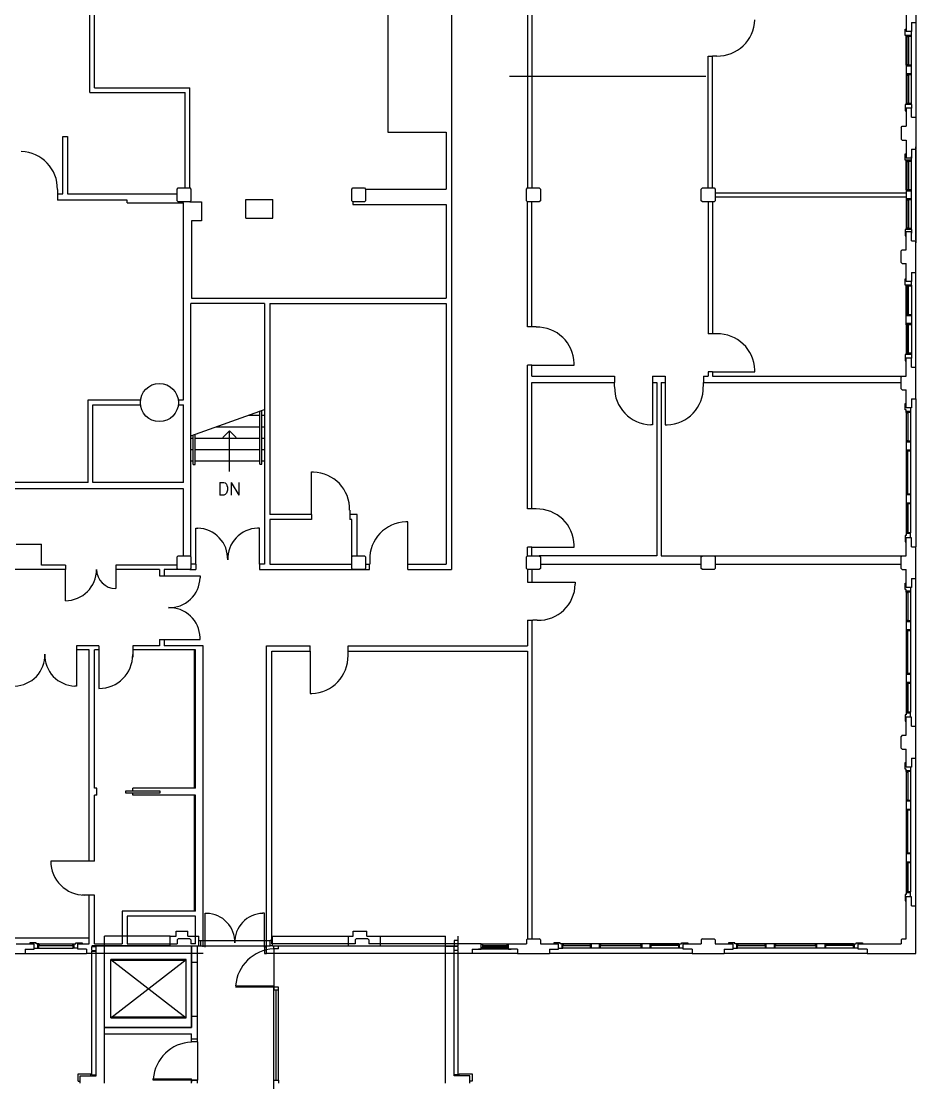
# Model space of a CAD drawing. Header units: inches. Extents: x 370 to 6209, y 2527 to 6927.
# Drawn here: x 5325 to 6169, y 5291 to 6292 of the extents above; entities that cross this region are included whole.
import ezdxf
from ezdxf.enums import TextEntityAlignment as Align

# ---------------------------------------------------------------- set-up
doc = ezdxf.new("R2010")
doc.units = ezdxf.units.IN
doc.header["$LTSCALE"] = 0.75
doc.header["$MEASUREMENT"] = 0
doc.layers.add('626_FL3$0$A-BLDG-MOOR', color=9, linetype='CONTINUOUS')
doc.layers.add('626_FL3$0$A-BLDG-PEND', color=9, linetype='CONTINUOUS')
doc.styles.add('626_FL3$0$SIMPLEX', font='SIMPLEX')

msp = doc.modelspace()

# ---------------------------------------------------------------- linework, layer by layer
at = {"layer": '626_FL3$0$A-BLDG-MOOR'}
for p, q in [((5802.9, 6469), (5802.9, 6135)), ((5389.4, 6225), (5389.4, 6393)), ((5393.9, 6229.5), (5393.9, 6393)), ((5730.9, 6398), (5730.9, 5775)), ((5670.9, 6337.5), (5670.9, 6187.5)), ((6169.4, 6321), (6169.4, 6291)), ((5806.9, 6299.5), (5806.9, 6135)), ((6160.4, 6299.5), (6160.4, 6282.5)), ((6165.4, 6291), (6169.4, 6291)), ((6165.4, 6291), (6165.4, 6282.5)), ((6169.4, 6291), (6169.4, 6201.7)), ((6159.4, 6285), (6160.4, 6285)), ((6159.4, 6279), (6159.4, 6285)), ((6165.4, 6282.5), (6160.4, 6282.5)), ((6165.4, 6279), (6165.4, 6282.5)), ((6165.4, 6279), (6165.4, 6282.5)), ((6160.4, 6279), (6159.4, 6279)), ((6165.4, 6279), (6160.4, 6279)), ((6160.4, 6251), (6160.4, 6279)), ((6165.4, 6278), (6160.4, 6278)), ((6161.3, 6251.1), (6161.3, 6277.8)), ((6161.3, 6277.8), (6162.4, 6277.8)), ((6162.4, 6277.8), (6162.4, 6251.1)), ((6165.4, 6251), (6165.4, 6279)), ((5973.4, 6135), (5973.4, 6259.5)), ((5973.4, 6259.5), (5977.4, 6259.5)), ((5977.4, 6135), (5977.4, 6259.5)), ((5981.4, 6259.5), (5977.4, 6259.5)), ((6165.4, 6251), (6160.4, 6251)), ((6160.4, 6251), (6160.4, 6241.7)), ((6162.4, 6251.1), (6161.3, 6251.1)), ((6165.4, 6241.7), (6165.4, 6251)), ((6165.4, 6250), (6160.4, 6250)), ((6165.4, 6242.7), (6160.4, 6242.7)), ((6160.4, 6241.7), (6160.4, 6213.7)), ((6165.4, 6241.7), (6160.4, 6241.7)), ((6161.3, 6214.8), (6161.3, 6241.6)), ((6161.3, 6241.6), (6162.4, 6241.6)), ((6162.4, 6241.6), (6162.4, 6214.8)), ((6165.4, 6213.7), (6165.4, 6241.7)), ((5785.9, 6240.5), (5971.1, 6240.5)), ((5389.4, 6225), (5479.4, 6225)), ((5393.9, 6229.5), (5483.9, 6229.5)), ((5479.4, 6135), (5479.4, 6225)), ((5483.9, 6135), (5483.9, 6229.5)), ((6160.4, 6213.7), (6159.4, 6213.7)), ((6159.4, 6213.7), (6159.4, 6207.7)), ((6165.4, 6214.7), (6160.4, 6214.7)), ((6165.4, 6213.7), (6160.4, 6213.7)), ((6162.4, 6214.8), (6161.3, 6214.8)), ((6165.4, 6213.7), (6165.4, 6210.2)), ((6159.4, 6207.7), (6160.4, 6207.7)), ((6165.4, 6210.2), (6160.4, 6210.2)), ((6160.4, 6210.2), (6160.4, 6193.2)), ((6165.4, 6201.7), (6165.4, 6210.2)), ((6165.4, 6201.7), (6169.4, 6201.7)), ((6169.4, 6201.7), (6169.4, 6171.7)), ((6155.7, 6192.2), (6156.7, 6193.2)), ((6155.7, 6192.2), (6155.7, 6181.2)), ((6156.7, 6193.2), (6160.4, 6193.2)), ((5363.9, 6129.5), (5363.9, 6183.5)), ((5363.9, 6183.5), (5368.4, 6183.5)), ((5368.4, 6183.5), (5368.4, 6129.5)), ((5670.9, 6187.5), (5725.9, 6187.5)), ((5725.9, 6187.5), (5725.9, 6134)), ((6156.7, 6180.2), (6155.7, 6181.2)), ((6156.7, 6180.2), (6160.4, 6180.2)), ((6160.4, 6180.2), (6160.4, 6163.2)), ((6165.4, 6171.7), (6169.4, 6171.7)), ((6165.4, 6171.7), (6165.4, 6163.2)), ((6169.4, 6086), (6169.4, 6173.7)), ((6169.4, 6171), (6169.4, 6083.2)), ((6159.4, 6167.1), (6160.4, 6167.1)), ((6159.4, 6161.1), (6159.4, 6167.1)), ((6160.4, 6161.1), (6159.4, 6161.1)), ((6165.4, 6163.2), (6160.4, 6163.2)), ((6165.4, 6161.1), (6160.4, 6161.1)), ((6160.4, 6133.1), (6160.4, 6161.1)), ((6165.4, 6161.1), (6165.4, 6164.6)), ((6165.4, 6161.1), (6165.4, 6164.6)), ((6165.4, 6133.1), (6165.4, 6161.1)), ((6165.4, 6160.1), (6160.4, 6160.1)), ((6161.3, 6133.2), (6161.3, 6160)), ((6161.3, 6160), (6162.4, 6160)), ((6162.4, 6160), (6162.4, 6133.2)), ((5483.9, 6135), (5483.9, 6146)), ((5358.9, 6133.5), (5358.9, 6129.5)), ((5471.9, 6134), (5472.9, 6135)), ((5471.9, 6123), (5471.9, 6134)), ((5472.9, 6135), (5483.9, 6135)), ((5483.9, 6135), (5484.9, 6134)), ((5484.9, 6134), (5484.9, 6123)), ((5636.9, 6134), (5637.9, 6135)), ((5636.9, 6123), (5636.9, 6134)), ((5637.9, 6135), (5648.9, 6135)), ((5648.9, 6135), (5649.9, 6134)), ((5649.9, 6134), (5725.9, 6134)), ((5649.9, 6134), (5649.9, 6123)), ((5801.9, 6134), (5802.9, 6135)), ((5801.9, 6123), (5801.9, 6134)), ((5802.9, 6135), (5813.9, 6135)), ((5813.9, 6135), (5814.9, 6134)), ((5814.9, 6134), (5814.9, 6123)), ((5966.9, 6134), (5967.9, 6135)), ((5966.9, 6123), (5966.9, 6134)), ((5967.9, 6135), (5978.9, 6135)), ((5978.9, 6135), (5979.9, 6134)), ((5979.9, 6134), (5979.9, 6123)), ((6165.4, 6133.1), (6160.4, 6133.1)), ((6160.4, 6133.1), (6160.4, 6123.8)), ((6165.4, 6132.1), (6160.4, 6132.1)), ((6162.4, 6133.2), (6161.3, 6133.2)), ((6165.4, 6123.8), (6165.4, 6133.1)), ((5359, 6129.5), (5359, 6123.5)), ((5359, 6129.5), (5363.9, 6129.5)), ((5424.9, 6123.5), (5359, 6123.5)), ((5368.4, 6129.5), (5471.9, 6129.5)), ((5424.9, 6121), (5424.9, 6123.5)), ((5424.9, 6121), (5477.9, 6121)), ((5472.9, 6122), (5471.9, 6123)), ((5483.9, 6122), (5472.9, 6122)), ((5477.9, 5935), (5477.9, 6121)), ((5484.9, 6123), (5483.9, 6122)), ((5483.9, 6122), (5494.9, 6122)), ((5494.9, 6122), (5494.9, 6104)), ((5536.9, 6124), (5562.4, 6124)), ((5536.9, 6106.5), (5536.9, 6124)), ((5562.4, 6106.5), (5562.4, 6124)), ((5637.9, 6122), (5636.9, 6123)), ((5637.9, 6122), (5637.9, 6119.5)), ((5648.9, 6122), (5637.9, 6122)), ((5649.9, 6123), (5648.9, 6122)), ((5802.9, 6122), (5801.9, 6123)), ((5802.9, 6003.8), (5802.9, 6122)), ((5813.9, 6122), (5802.9, 6122)), ((5806.9, 6003.8), (5806.9, 6122)), ((5814.9, 6123), (5813.9, 6122)), ((5967.9, 6122), (5966.9, 6123)), ((5978.9, 6122), (5967.9, 6122)), ((5973.4, 6122), (5973.4, 5997.5)), ((5977.4, 6122), (5977.4, 5997.5)), ((5979.9, 6123), (5978.9, 6122)), ((5979.9, 6130.5), (6160.4, 6130.5)), ((5979.9, 6126.5), (6160.4, 6126.5)), ((6165.4, 6124.8), (6160.4, 6124.8)), ((6160.4, 6123.8), (6160.4, 6095.8)), ((6165.4, 6123.8), (6160.4, 6123.8)), ((6161.3, 6097), (6161.3, 6123.7)), ((6161.3, 6123.7), (6162.4, 6123.7)), ((6162.4, 6123.7), (6162.4, 6097)), ((6165.4, 6095.8), (6165.4, 6123.8)), ((5637.9, 6119.5), (5725.9, 6119.5)), ((5725.9, 6119.5), (5725.9, 6031)), ((5494.9, 6104), (5485.4, 6104)), ((5485.4, 6104), (5485.4, 6031)), ((5536.9, 6106.5), (5562.4, 6106.5)), ((6160.4, 6095.8), (6159.4, 6095.8)), ((6159.4, 6095.8), (6159.4, 6089.8)), ((6165.4, 6096.8), (6160.4, 6096.8)), ((6165.4, 6095.8), (6160.4, 6095.8)), ((6160.4, 6076.7), (6160.4, 6093.7)), ((6165.4, 6093.7), (6160.4, 6093.7)), ((6162.4, 6097), (6161.3, 6097)), ((6165.4, 6095.8), (6165.4, 6092.3)), ((6165.4, 6085.2), (6165.4, 6093.7)), ((6159.4, 6089.8), (6160.4, 6089.8)), ((6165.4, 6085.2), (6169.4, 6085.2)), ((6169.4, 6055.2), (6169.4, 6085.2)), ((6156.7, 6076.7), (6155.7, 6075.7)), ((6155.7, 6064.7), (6155.7, 6075.7)), ((6156.7, 6076.7), (6160.4, 6076.7)), ((6155.7, 6064.7), (6156.7, 6063.7)), ((6156.7, 6063.7), (6160.4, 6063.7)), ((6160.4, 6046.7), (6160.4, 6063.7)), ((6165.4, 6055.2), (6169.4, 6055.2)), ((6165.4, 6055.2), (6165.4, 6046.7)), ((6169.4, 5966), (6169.4, 6055.2)), ((6159.4, 6049.2), (6160.4, 6049.2)), ((6159.4, 6043.2), (6159.4, 6049.2)), ((6160.4, 6043.2), (6159.4, 6043.2)), ((6165.4, 6046.7), (6160.4, 6046.7)), ((6160.4, 6015.2), (6160.4, 6043.2)), ((6165.4, 6043.2), (6160.4, 6043.2)), ((6165.4, 6042.2), (6160.4, 6042.2)), ((6162.4, 6042.1), (6161.3, 6042.1)), ((6161.3, 6042.1), (6161.3, 6015.3)), ((6162.4, 6015.3), (6162.4, 6042.1)), ((6165.4, 6043.2), (6165.4, 6046.7)), ((6165.4, 6043.2), (6165.4, 6015.2)), ((5485.4, 6031), (5725.9, 6031)), ((5484.9, 5787), (5484.9, 6026)), ((5554.4, 6026), (5484.9, 6026)), ((5554.4, 6026), (5554.4, 5780)), ((5559.4, 6026), (5559.4, 5827)), ((5559.4, 6026), (5725.9, 6026)), ((5725.9, 6026), (5725.9, 5780)), ((6165.4, 6015.2), (6160.4, 6015.2)), ((6160.4, 6006), (6160.4, 6015.2)), ((6165.4, 6014.2), (6160.4, 6014.2)), ((6161.3, 6015.3), (6162.4, 6015.3)), ((6165.4, 6015.2), (6165.4, 6006)), ((5806.9, 6003.8), (5802.9, 6003.8)), ((5810.9, 6003.8), (5806.9, 6003.8)), ((6165.4, 6007), (6160.4, 6007)), ((6165.4, 6006), (6160.4, 6006)), ((6160.4, 6006), (6160.4, 5978)), ((6162.4, 6005.9), (6161.3, 6005.9)), ((6161.3, 6005.9), (6161.3, 5979.1)), ((6162.4, 5979.1), (6162.4, 6005.9)), ((6165.4, 6006), (6165.4, 5978)), ((5977.4, 5997.5), (5973.4, 5997.5)), ((5981.4, 5997.4), (5977.4, 5997.4)), ((6160.4, 5978), (6159.4, 5978)), ((6159.4, 5978), (6159.4, 5972)), ((6159.4, 5972), (6160.4, 5972)), ((6165.4, 5979), (6160.4, 5979)), ((6165.4, 5978), (6160.4, 5978)), ((6160.4, 5957.5), (6160.4, 5974.5)), ((6165.4, 5974.5), (6160.4, 5974.5)), ((6161.3, 5979.1), (6162.4, 5979.1)), ((6165.4, 5978), (6165.4, 5974.5)), ((6165.4, 5978), (6165.4, 5974.5)), ((6165.4, 5966), (6165.4, 5974.5)), ((5806.9, 5967.8), (5802.9, 5967.8)), ((5802.9, 5832.1), (5802.9, 5967.8)), ((5806.9, 5957.5), (5806.9, 5967.8)), ((5806.9, 5967.8), (5846.9, 5967.8)), ((5846.9, 5967.8), (5846.9, 5969.5)), ((5977.4, 5961.5), (5973.4, 5961.5)), ((5973.4, 5961.5), (5973.4, 5957.5)), ((5977.4, 5961.5), (5977.4, 5957.5)), ((5977.4, 5961.5), (6017.4, 5961.5)), ((6017.4, 5961.5), (6017.4, 5963.2)), ((6165.4, 5966), (6169.4, 5966)), ((6169.4, 5936), (6169.4, 5966)), ((5806.9, 5957.5), (5884.9, 5957.5)), ((5806.9, 5951.5), (5884.9, 5951.5)), ((5806.9, 5832.1), (5806.9, 5951.5)), ((5884.9, 5957.5), (5884.9, 5951.5)), ((5884.9, 5947.5), (5884.9, 5951.5)), ((5920.9, 5957.5), (5920.9, 5951.5)), ((5920.9, 5957.5), (5932.9, 5957.5)), ((5920.9, 5951.5), (5924.9, 5951.5)), ((5920.9, 5951.5), (5920.9, 5911.5)), ((5924.9, 5951.5), (5924.9, 5788)), ((5928.9, 5951.5), (5928.9, 5788)), ((5928.9, 5951.5), (5932.9, 5951.5)), ((5932.9, 5957.5), (5932.9, 5951.5)), ((5932.9, 5951.5), (5932.9, 5911.5)), ((5968.9, 5957.5), (5968.9, 5951.5)), ((5968.9, 5957.5), (5973.4, 5957.5)), ((5968.9, 5951.5), (6155.7, 5951.5)), ((5968.9, 5947.5), (5968.9, 5951.5)), ((5977.4, 5957.5), (6156.7, 5957.5)), ((6156.7, 5957.5), (6155.7, 5956.5)), ((6155.7, 5945.5), (6155.7, 5956.5)), ((6156.7, 5957.5), (6160.4, 5957.5)), ((6155.7, 5945.5), (6156.7, 5944.5)), ((6156.7, 5944.5), (6160.4, 5944.5)), ((6160.4, 5927.5), (6160.4, 5944.5)), ((5387.9, 5857), (5387.9, 5935)), ((5387.9, 5935), (5437.4, 5935)), ((5392.4, 5930.5), (5437.4, 5930.5)), ((5392.4, 5857), (5392.4, 5930.5)), ((5473.1, 5935), (5477.9, 5935)), ((5473.1, 5930.5), (5477.9, 5930.5)), ((5477.9, 5857), (5477.9, 5930.5)), ((6159.4, 5925.7), (6159.4, 5931.7)), ((6159.4, 5931.7), (6160.4, 5931.7)), ((6165.4, 5936), (6169.4, 5936)), ((6165.4, 5936), (6165.4, 5927.5)), ((6169.4, 5936), (6169.4, 5796.5)), ((5484.9, 5901), (5554.4, 5926)), ((5539.1, 5920.5), (5550, 5920.5)), ((5550, 5874.3), (5550, 5924.6)), ((5552, 5874.3), (5552, 5925.2)), ((5552, 5920.5), (5554.4, 5920.5)), ((6160.4, 5925.7), (6159.4, 5925.7)), ((6165.4, 5927.5), (6160.4, 5927.5)), ((6160.4, 5923.2), (6160.4, 5925.7)), ((6164.4, 5924), (6160.4, 5924)), ((6160.4, 5923.2), (6160.4, 5809.7)), ((6164.4, 5923.2), (6160.4, 5923.2)), ((6160.6, 5922.7), (6161.9, 5922.7)), ((6160.6, 5896.3), (6160.6, 5922.7)), ((6161.9, 5922.7), (6161.9, 5896.3)), ((6164.4, 5927.5), (6164.4, 5923.2)), ((6164.4, 5923.2), (6164.4, 5809.7)), ((5920.9, 5911.5), (5919.2, 5911.5)), ((5932.9, 5911.5), (5934.7, 5911.5)), ((5487.1, 5874.1), (5487.1, 5901.7)), ((5489.1, 5874.1), (5489.1, 5902.3)), ((5509.2, 5909.7), (5550, 5909.7)), ((5521.3, 5905.9), (5515, 5899.5)), ((5521.3, 5867.4), (5521.3, 5905.9)), ((5521.3, 5905.9), (5527.7, 5899.5)), ((5552, 5909.7), (5554.4, 5909.7)), ((5484.9, 5899), (5487.1, 5899)), ((5489.1, 5899), (5550, 5899)), ((5552, 5899), (5554.4, 5899)), ((6164.4, 5896), (6160.4, 5896)), ((6164.4, 5895.2), (6160.4, 5895.2)), ((6161.9, 5896.3), (6160.6, 5896.3)), ((5484.9, 5888.2), (5487.1, 5888.2)), ((5489.1, 5888.2), (5550, 5888.2)), ((5552, 5888.2), (5554.4, 5888.2)), ((6164.4, 5887.5), (6160.4, 5887.5)), ((6164.4, 5886.7), (6160.4, 5886.7)), ((6162, 5886.4), (6160.6, 5886.4)), ((6160.6, 5886.4), (6160.6, 5846.4)), ((6162, 5846.4), (6162, 5886.4)), ((5484.9, 5877.5), (5487.1, 5877.5)), ((5487.1, 5874.1), (5489.1, 5874.1)), ((5489.1, 5877.5), (5550, 5877.5)), ((5550, 5874.3), (5552, 5874.3)), ((5552, 5877.5), (5554.4, 5877.5)), ((5598.9, 5867), (5600.6, 5867)), ((5598.9, 5827), (5598.9, 5867)), ((5387.9, 5857), (5216.2, 5857)), ((5477.9, 5851), (5220.7, 5851)), ((5477.9, 5857), (5392.4, 5857)), ((5477.9, 5788), (5477.9, 5851)), ((6164.4, 5846.2), (6160.4, 5846.2)), ((6164.4, 5845.5), (6160.4, 5845.5)), ((6160.6, 5846.4), (6162, 5846.4)), ((5634.9, 5831), (5634.9, 5827)), ((5806.9, 5832.1), (5802.9, 5832.1)), ((5810.9, 5832.1), (5806.9, 5832.1)), ((6164.4, 5837.7), (6160.4, 5837.7)), ((6164.4, 5837), (6160.4, 5837)), ((6162.1, 5836.8), (6160.8, 5836.8)), ((6160.8, 5836.8), (6160.8, 5809.9)), ((6162.1, 5809.9), (6162.1, 5836.8)), ((5598.9, 5827), (5559.4, 5827)), ((5559.4, 5822), (5559.4, 5780)), ((5598.9, 5822), (5559.4, 5822)), ((5598.9, 5827), (5598.9, 5822)), ((5641.9, 5827), (5634.9, 5827)), ((5634.9, 5827), (5634.9, 5822)), ((5636.9, 5822), (5634.9, 5822)), ((5636.9, 5787), (5636.9, 5822)), ((5641.9, 5788), (5641.9, 5827)), ((5489.7, 5780), (5489.7, 5814)), ((5489.7, 5814), (5491.4, 5814)), ((5549.7, 5814), (5547.9, 5814)), ((5549.7, 5780), (5549.7, 5814)), ((5689.7, 5820), (5688, 5820)), ((5689.7, 5780), (5689.7, 5820)), ((6159.4, 5807.2), (6159.4, 5801.2)), ((6160.4, 5807.2), (6159.4, 5807.2)), ((6159.4, 5801.2), (6160.4, 5801.2)), ((6164.4, 5809.7), (6160.4, 5809.7)), ((6160.4, 5809.7), (6160.4, 5807.2)), ((6164.4, 5809), (6160.4, 5809)), ((6160.4, 5788), (6160.4, 5805)), ((6165.4, 5805), (6160.4, 5805)), ((6160.8, 5809.9), (6162.1, 5809.9)), ((6164.4, 5805.5), (6164.4, 5809.7)), ((6165.4, 5796.5), (6165.4, 5805)), ((5319.9, 5799), (5343.9, 5799)), ((5343.9, 5779), (5343.9, 5799)), ((5802.9, 5788), (5802.9, 5796.1)), ((5806.9, 5796.1), (5802.9, 5796.1)), ((5806.9, 5788), (5806.9, 5796.1)), ((5806.9, 5796.1), (5846.9, 5796.1)), ((5846.9, 5796.1), (5846.9, 5797.9)), ((6165.4, 5796.5), (6169.4, 5796.5)), ((6169.4, 5766.5), (6169.4, 5796.5)), ((5471.9, 5787), (5472.9, 5788)), ((5471.9, 5776), (5471.9, 5787)), ((5472.9, 5788), (5483.9, 5788)), ((5483.9, 5788), (5484.9, 5787)), ((5484.9, 5787), (5484.9, 5776)), ((5636.9, 5787), (5637.9, 5788)), ((5636.9, 5776), (5636.9, 5787)), ((5637.9, 5788), (5648.9, 5788)), ((5648.9, 5788), (5649.9, 5787)), ((5649.9, 5787), (5649.9, 5776)), ((5653.8, 5784), (5653.8, 5780)), ((5801.9, 5787), (5802.9, 5788)), ((5801.9, 5776), (5801.9, 5787)), ((5802.9, 5788), (5813.9, 5788)), ((5924.9, 5788), (5813.9, 5788)), ((5813.9, 5788), (5814.9, 5787)), ((5814.9, 5787), (5814.9, 5776)), ((5928.9, 5788), (5967.9, 5788)), ((5966.9, 5787), (5967.9, 5788)), ((5966.9, 5776), (5966.9, 5787)), ((5967.9, 5788), (5978.9, 5788)), ((5978.9, 5788), (6156.7, 5788)), ((5978.9, 5788), (5979.9, 5787)), ((5979.9, 5787), (5979.9, 5776)), ((6156.7, 5788), (6155.7, 5787)), ((6155.7, 5776), (6155.7, 5787)), ((6156.7, 5788), (6160.4, 5788)), ((5366.4, 5775), (5318.9, 5775)), ((5366.4, 5779), (5343.9, 5779)), ((5366.4, 5779), (5366.4, 5775)), ((5366.4, 5745.5), (5366.4, 5775)), ((5471.9, 5779), (5413.9, 5779)), ((5413.9, 5779), (5413.9, 5775)), ((5455.2, 5775), (5413.9, 5775)), ((5413.9, 5775), (5413.9, 5757)), ((5455.2, 5775), (5455.2, 5769)), ((5472.9, 5775), (5459.7, 5775)), ((5459.7, 5775), (5459.7, 5769)), ((5472.9, 5775), (5471.9, 5776)), ((5483.9, 5775), (5472.9, 5775)), ((5484.9, 5776), (5483.9, 5775)), ((5483.9, 5775), (5489.7, 5775)), ((5489.7, 5780), (5484.9, 5780)), ((5489.7, 5780), (5489.7, 5775)), ((5554.4, 5780), (5549.7, 5780)), ((5549.7, 5780), (5549.7, 5775)), ((5549.7, 5775), (5653.7, 5775)), ((5559.4, 5780), (5636.9, 5780)), ((5637.9, 5775), (5636.9, 5776)), ((5648.9, 5775), (5637.9, 5775)), ((5649.9, 5776), (5648.9, 5775)), ((5649.9, 5780), (5653.7, 5780)), ((5653.7, 5775), (5653.7, 5780)), ((5689.7, 5780), (5725.9, 5780)), ((5689.7, 5775), (5689.7, 5780)), ((5689.7, 5775), (5730.9, 5775)), ((5802.9, 5775), (5801.9, 5776)), ((5802.9, 5775), (5802.9, 5763)), ((5813.9, 5775), (5802.9, 5775)), ((5806.9, 5775), (5806.9, 5763)), ((5814.9, 5776), (5813.9, 5775)), ((5814.9, 5780), (5966.9, 5780)), ((5967.9, 5775), (5966.9, 5776)), ((5978.9, 5775), (5967.9, 5775)), ((5979.9, 5776), (5978.9, 5775)), ((5979.9, 5780), (6155.7, 5780)), ((6155.7, 5776), (6156.7, 5775)), ((6156.7, 5775), (6160.4, 5775)), ((6160.4, 5758), (6160.4, 5775)), ((5455.2, 5769), (5459.7, 5769)), ((5459.7, 5768.9), (5493.7, 5768.9)), ((5493.7, 5768.9), (5493.7, 5767.2)), ((5802.9, 5763), (5807.9, 5763)), ((5807.9, 5763), (5847.9, 5763)), ((5847.9, 5763), (5847.9, 5761.2)), ((6159.4, 5756.2), (6159.4, 5762.2)), ((6159.4, 5762.2), (6160.4, 5762.2)), ((6165.4, 5766.5), (6169.4, 5766.5)), ((6165.4, 5766.5), (6165.4, 5758)), ((6169.4, 5627), (6169.4, 5766.5)), ((6160.4, 5756.2), (6159.4, 5756.2)), ((6165.4, 5758), (6160.4, 5758)), ((6160.4, 5753.7), (6160.4, 5756.2)), ((6164.4, 5754.5), (6160.4, 5754.5)), ((6160.4, 5753.7), (6160.4, 5640.2)), ((6164.4, 5753.7), (6160.4, 5753.7)), ((6160.6, 5753.2), (6161.9, 5753.2)), ((6160.6, 5726.8), (6160.6, 5753.2)), ((6161.9, 5753.2), (6161.9, 5726.8)), ((6164.4, 5758), (6164.4, 5753.7)), ((6164.4, 5753.7), (6164.4, 5640.2)), ((5802.9, 5727), (5802.9, 5703)), ((5802.9, 5727), (5807.9, 5727)), ((5806.9, 5727), (5806.9, 5426.5)), ((5811.9, 5727), (5807.9, 5727)), ((6164.4, 5726.5), (6160.4, 5726.5)), ((6164.4, 5725.7), (6160.4, 5725.7)), ((6161.9, 5726.8), (6160.6, 5726.8)), ((5493.7, 5709), (5493.7, 5710.7)), ((6164.4, 5718), (6160.4, 5718)), ((6164.4, 5717.2), (6160.4, 5717.2)), ((6162, 5716.9), (6160.6, 5716.9)), ((6160.6, 5716.9), (6160.6, 5676.9)), ((6162, 5676.9), (6162, 5716.9)), ((5377, 5703), (5377, 5699)), ((5398.1, 5703), (5377, 5703)), ((5398.1, 5703), (5398.1, 5699)), ((5455.2, 5703), (5430.1, 5703)), ((5430.1, 5703), (5430.1, 5699)), ((5455.2, 5709), (5455.2, 5703)), ((5455.2, 5709), (5459.7, 5709)), ((5459.7, 5709), (5459.7, 5703)), ((5459.7, 5709), (5493.7, 5709)), ((5496.4, 5703), (5459.7, 5703)), ((5496.4, 5419), (5496.4, 5703)), ((5556.4, 5412.7), (5556.4, 5703)), ((5556.4, 5703), (5597.4, 5703)), ((5597.4, 5698), (5597.4, 5703)), ((5633.4, 5703), (5802.9, 5703)), ((5633.4, 5698), (5633.4, 5703)), ((5388.9, 5699), (5377, 5699)), ((5377, 5699), (5377, 5665)), ((5388.9, 5499.7), (5388.9, 5699)), ((5398.1, 5699), (5393.9, 5699)), ((5393.9, 5568.5), (5393.9, 5699)), ((5398.1, 5699), (5398.1, 5662.7)), ((5489.4, 5699), (5430.1, 5699)), ((5430.1, 5699), (5430.1, 5692.2)), ((5488.4, 5568.5), (5488.4, 5699)), ((5489.4, 5568.5), (5489.4, 5699)), ((5561.4, 5421.7), (5561.4, 5698)), ((5561.4, 5698), (5597.4, 5698)), ((5597.4, 5698), (5597.4, 5658)), ((5633.4, 5698), (5802.9, 5698)), ((5633.4, 5694), (5633.4, 5698)), ((5802.9, 5698), (5802.9, 5426.5)), ((6164.4, 5676.7), (6160.4, 5676.7)), ((6164.4, 5676), (6160.4, 5676)), ((6160.6, 5676.9), (6162, 5676.9)), ((5377, 5665), (5375.2, 5665)), ((6164.4, 5668.2), (6160.4, 5668.2)), ((6164.4, 5667.5), (6160.4, 5667.5)), ((6162.1, 5667.3), (6160.8, 5667.3)), ((6160.8, 5667.3), (6160.8, 5640.4)), ((6162.1, 5640.4), (6162.1, 5667.3)), ((5597.4, 5658), (5599.2, 5658)), ((6164.4, 5640.2), (6160.4, 5640.2)), ((6160.4, 5640.2), (6160.4, 5637.7)), ((6160.8, 5640.4), (6162.1, 5640.4)), ((6164.4, 5636), (6164.4, 5640.2)), ((6159.4, 5637.7), (6159.4, 5631.7)), ((6160.4, 5637.7), (6159.4, 5637.7)), ((6159.4, 5631.7), (6160.4, 5631.7)), ((6164.4, 5639.5), (6160.4, 5639.5)), ((6160.4, 5618.5), (6160.4, 5635.5)), ((6165.4, 5635.5), (6160.4, 5635.5)), ((6165.4, 5627), (6165.4, 5635.5)), ((6165.4, 5627), (6169.4, 5627)), ((6169.4, 5597), (6169.4, 5627)), ((6156.7, 5618.5), (6155.7, 5617.5)), ((6155.7, 5606.5), (6155.7, 5617.5)), ((6155.7, 5609.7), (6155.7, 5614.2)), ((6156.7, 5618.5), (6160.4, 5618.5)), ((6155.7, 5606.5), (6156.7, 5605.5)), ((6156.7, 5605.5), (6160.4, 5605.5)), ((6160.4, 5588.5), (6160.4, 5605.5)), ((6159.4, 5586.7), (6159.4, 5592.7)), ((6159.4, 5592.7), (6160.4, 5592.7)), ((6165.4, 5597), (6169.4, 5597)), ((6165.4, 5597), (6165.4, 5588.5)), ((6169.4, 5457.5), (6169.4, 5597)), ((6160.4, 5586.7), (6159.4, 5586.7)), ((6165.4, 5588.5), (6160.4, 5588.5)), ((6160.4, 5584.2), (6160.4, 5586.7)), ((6164.4, 5585), (6160.4, 5585)), ((6160.4, 5584.2), (6160.4, 5470.7)), ((6164.4, 5584.2), (6160.4, 5584.2)), ((6160.6, 5583.7), (6161.9, 5583.7)), ((6160.6, 5557.3), (6160.6, 5583.7)), ((6161.9, 5583.7), (6161.9, 5557.3)), ((6164.4, 5588.5), (6164.4, 5584.2)), ((6164.4, 5584.2), (6164.4, 5470.7)), ((5396, 5568.5), (5393.9, 5568.5)), ((5396, 5562), (5393.9, 5562)), ((5393.9, 5499.7), (5393.9, 5562)), ((5396, 5562), (5396, 5568.5)), ((5423.6, 5564), (5423.6, 5566)), ((5423.6, 5566), (5455.7, 5566)), ((5455.7, 5564), (5423.6, 5564)), ((5489.4, 5568.5), (5430.1, 5568.5)), ((5430.1, 5566), (5430.1, 5568.5)), ((5430.1, 5562), (5430.1, 5564)), ((5489.4, 5562), (5430.1, 5562)), ((5455.7, 5566), (5455.7, 5564)), ((5488.4, 5452.7), (5488.4, 5562)), ((5489.4, 5452.7), (5489.4, 5562)), ((6164.4, 5557), (6160.4, 5557)), ((6164.4, 5556.2), (6160.4, 5556.2)), ((6161.9, 5557.3), (6160.6, 5557.3)), ((6164.4, 5548.5), (6160.4, 5548.5)), ((6164.4, 5547.7), (6160.4, 5547.7)), ((6162, 5547.4), (6160.6, 5547.4)), ((6160.6, 5547.4), (6160.6, 5507.4)), ((6162, 5507.4), (6162, 5547.4)), ((5388.9, 5499.7), (5352.6, 5499.7)), ((5393.9, 5499.7), (5388.9, 5499.7)), ((6164.4, 5507.2), (6160.4, 5507.2)), ((6164.4, 5506.5), (6160.4, 5506.5)), ((6160.6, 5507.4), (6162, 5507.4)), ((6164.4, 5498.7), (6160.4, 5498.7)), ((6164.4, 5498), (6160.4, 5498)), ((6162.1, 5497.8), (6160.8, 5497.8)), ((6160.8, 5497.8), (6160.8, 5470.9)), ((6162.1, 5470.9), (6162.1, 5497.8)), ((6164.4, 5470.7), (6160.4, 5470.7)), ((6160.4, 5470.7), (6160.4, 5468.2)), ((6164.4, 5470), (6160.4, 5470)), ((6160.8, 5470.9), (6162.1, 5470.9)), ((6164.4, 5466.5), (6164.4, 5470.7)), ((5388.9, 5467.7), (5382.2, 5467.7)), ((5388.9, 5421.7), (5388.9, 5467.7)), ((5393.9, 5467.7), (5388.9, 5467.7)), ((5393.9, 5421.7), (5393.9, 5467.7)), ((6159.4, 5468.2), (6159.4, 5462.2)), ((6160.4, 5468.2), (6159.4, 5468.2)), ((6159.4, 5462.2), (6160.4, 5462.2)), ((6165.4, 5466), (6160.4, 5466)), ((6160.4, 5426.5), (6160.4, 5466)), ((6165.4, 5457.5), (6165.4, 5466)), ((5489.4, 5452.7), (5419.9, 5452.7)), ((5419.9, 5452.7), (5419.9, 5421.7)), ((5498.4, 5418.7), (5498.4, 5450.5)), ((5498.4, 5450.5), (5500, 5450.5)), ((5554.4, 5450.5), (5552.7, 5450.5)), ((5554.4, 5418.7), (5554.4, 5450.5)), ((6165.4, 5457.5), (6169.4, 5457.5)), ((6169.4, 5412.7), (6169.4, 5457.5)), ((5489.4, 5447.7), (5424.9, 5447.7)), ((5424.9, 5447.7), (5424.9, 5421.7)), ((5489.4, 5421.7), (5489.4, 5447.7)), ((5150.7, 5427.5), (5388.9, 5427.5)), ((5319.9, 5421.7), (5336.9, 5421.7)), ((5332.7, 5422.7), (5332.7, 5421.7)), ((5338.7, 5422.7), (5332.7, 5422.7)), ((5336.9, 5416.7), (5336.9, 5421.7)), ((5338.7, 5421.7), (5338.7, 5422.7)), ((5341.2, 5421.7), (5338.7, 5421.7)), ((5340.4, 5417.7), (5340.4, 5421.7)), ((5341.2, 5421.7), (5373.8, 5421.7)), ((5341.2, 5417.7), (5341.2, 5421.7)), ((5341.7, 5421.5), (5341.7, 5420.2)), ((5373.5, 5421.5), (5341.7, 5421.5)), ((5341.7, 5420.2), (5373.5, 5420.2)), ((5373.5, 5420.2), (5373.5, 5421.5)), ((5373.8, 5417.7), (5373.8, 5421.7)), ((5373.8, 5421.7), (5376.3, 5421.7)), ((5374.6, 5417.7), (5374.6, 5421.7)), ((5376.3, 5421.7), (5376.3, 5422.7)), ((5376.3, 5422.7), (5382.3, 5422.7)), ((5378.1, 5416.7), (5378.1, 5421.7)), ((5378.1, 5421.7), (5388.9, 5421.7)), ((5382.3, 5422.7), (5382.3, 5421.7)), ((5393.9, 5421.7), (5419.9, 5421.7)), ((5424.9, 5421.7), (5471.9, 5421.7)), ((5471.9, 5425.5), (5472.9, 5426.5)), ((5471.9, 5425.5), (5471.9, 5421.7)), ((5483.9, 5426.5), (5472.9, 5426.5)), ((5483.9, 5426.5), (5484.9, 5425.5)), ((5484.9, 5425.5), (5484.9, 5421.7)), ((5489.4, 5421.7), (5484.9, 5421.7)), ((5639.9, 5421.7), (5561.4, 5421.7)), ((5639.9, 5425.5), (5640.9, 5426.5)), ((5639.9, 5425.5), (5639.9, 5421.7)), ((5651.9, 5426.5), (5640.9, 5426.5)), ((5651.9, 5426.5), (5652.9, 5425.5)), ((5652.9, 5425.5), (5652.9, 5421.7)), ((5758.9, 5421.7), (5652.9, 5421.7)), ((5758.9, 5416.7), (5758.9, 5421.7)), ((5784.9, 5421.3), (5758.9, 5421.3)), ((5758.9, 5421.3), (5760.4, 5421.3)), ((5758.9, 5417.9), (5758.9, 5421.3)), ((5760.4, 5421.3), (5760.4, 5417.9)), ((5760.4, 5420.3), (5783.4, 5420.3)), ((5784.9, 5421.3), (5783.4, 5421.3)), ((5783.4, 5421.3), (5783.4, 5417.9)), ((5784.9, 5416.7), (5784.9, 5421.7)), ((5784.9, 5421.7), (5801.9, 5421.7)), ((5784.9, 5417.9), (5784.9, 5421.3)), ((5802.9, 5426.5), (5801.9, 5425.5)), ((5801.9, 5425.5), (5801.9, 5421.7)), ((5802.9, 5426.5), (5813.9, 5426.5)), ((5814.9, 5425.5), (5813.9, 5426.5)), ((5814.9, 5425.5), (5814.9, 5421.7)), ((5814.9, 5421.7), (5831.9, 5421.7)), ((5833.7, 5422.7), (5827.7, 5422.7)), ((5827.7, 5422.7), (5827.7, 5421.7)), ((5831.9, 5416.7), (5831.9, 5421.7)), ((5833.7, 5421.7), (5833.7, 5422.7)), ((5836.2, 5421.7), (5833.7, 5421.7)), ((5835.4, 5417.7), (5835.4, 5421.7)), ((5945.7, 5421.7), (5836.2, 5421.7)), ((5836.2, 5417.7), (5836.2, 5421.7)), ((5836.3, 5421.3), (5836.3, 5420)), ((5862.2, 5421.3), (5836.3, 5421.3)), ((5836.3, 5420), (5862.2, 5420)), ((5862.2, 5420), (5862.2, 5421.3)), ((5862.4, 5417.7), (5862.4, 5421.7)), ((5863.2, 5417.7), (5863.2, 5421.7)), ((5870.9, 5417.7), (5870.9, 5421.7)), ((5871.7, 5417.7), (5871.7, 5421.7)), ((5871.8, 5421.5), (5871.8, 5420.2)), ((5909.8, 5421.5), (5871.8, 5421.5)), ((5871.8, 5420.2), (5909.8, 5420.2)), ((5909.8, 5420.2), (5909.8, 5421.5)), ((5910.2, 5417.7), (5910.2, 5421.7)), ((5910.9, 5417.7), (5910.9, 5421.7)), ((5918.7, 5417.7), (5918.7, 5421.7)), ((5919.4, 5417.7), (5919.4, 5421.7)), ((5919.8, 5420.2), (5919.8, 5421.5)), ((5919.8, 5421.5), (5945.1, 5421.5)), ((5945.1, 5420.2), (5919.8, 5420.2)), ((5945.1, 5421.5), (5945.1, 5420.2)), ((5945.7, 5421.7), (5948.2, 5421.7)), ((5945.7, 5417.7), (5945.7, 5421.7)), ((5946.4, 5417.7), (5946.4, 5421.7)), ((5948.2, 5422.7), (5954.2, 5422.7)), ((5948.2, 5421.7), (5948.2, 5422.7)), ((5949.9, 5416.7), (5949.9, 5421.7)), ((5949.9, 5421.7), (5966.9, 5421.7)), ((5954.2, 5422.7), (5954.2, 5421.7)), ((5967.9, 5426.5), (5966.9, 5425.5)), ((5966.9, 5425.5), (5966.9, 5421.7)), ((5967.9, 5426.5), (5978.9, 5426.5)), ((5971.2, 5426.5), (5975.7, 5426.5)), ((5979.9, 5425.5), (5978.9, 5426.5)), ((5979.9, 5425.5), (5979.9, 5421.7)), ((5979.9, 5421.7), (5996.9, 5421.7)), ((5998.7, 5422.7), (5992.7, 5422.7)), ((5992.7, 5422.7), (5992.7, 5421.7)), ((5996.9, 5416.7), (5996.9, 5421.7)), ((5998.7, 5421.7), (5998.7, 5422.7)), ((6001.2, 5421.7), (5998.7, 5421.7)), ((6000.4, 5417.7), (6000.4, 5421.7)), ((6110.7, 5421.7), (6001.2, 5421.7)), ((6001.2, 5417.7), (6001.2, 5421.7)), ((6001.3, 5421.3), (6001.3, 5420)), ((6027.2, 5421.3), (6001.3, 5421.3)), ((6001.3, 5420), (6027.2, 5420)), ((6027.2, 5420), (6027.2, 5421.3)), ((6027.4, 5417.7), (6027.4, 5421.7)), ((6028.2, 5417.7), (6028.2, 5421.7)), ((6035.9, 5417.7), (6035.9, 5421.7)), ((6036.7, 5417.7), (6036.7, 5421.7)), ((6036.8, 5421.5), (6036.8, 5420.2)), ((6074.8, 5421.5), (6036.8, 5421.5)), ((6036.8, 5420.2), (6074.8, 5420.2)), ((6074.8, 5420.2), (6074.8, 5421.5)), ((6075.2, 5417.7), (6075.2, 5421.7)), ((6075.9, 5417.7), (6075.9, 5421.7)), ((6083.7, 5417.7), (6083.7, 5421.7)), ((6084.4, 5417.7), (6084.4, 5421.7)), ((6084.8, 5420.2), (6084.8, 5421.5)), ((6084.8, 5421.5), (6110.1, 5421.5)), ((6110.1, 5420.2), (6084.8, 5420.2)), ((6110.1, 5421.5), (6110.1, 5420.2)), ((6110.7, 5421.7), (6113.2, 5421.7)), ((6110.7, 5417.7), (6110.7, 5421.7)), ((6111.4, 5417.7), (6111.4, 5421.7)), ((6113.2, 5422.7), (6119.2, 5422.7)), ((6113.2, 5421.7), (6113.2, 5422.7)), ((6114.9, 5421.7), (6155.7, 5421.7)), ((6114.9, 5416.7), (6114.9, 5421.7)), ((6119.2, 5422.7), (6119.2, 5421.7)), ((6156.7, 5426.5), (6155.7, 5425.5)), ((6155.7, 5425.5), (6155.7, 5421.7)), ((6156.7, 5426.5), (6160.4, 5426.5)), ((5298.4, 5412.7), (5328.4, 5412.7)), ((5328.4, 5416.7), (5328.4, 5412.7)), ((5328.4, 5416.7), (5336.9, 5416.7)), ((5328.4, 5412.7), (5386.3, 5412.7)), ((5329.1, 5416.7), (5335.6, 5416.7)), ((5336.9, 5417.7), (5341.2, 5417.7)), ((5341.2, 5417.7), (5373.8, 5417.7)), ((5378.1, 5417.7), (5373.8, 5417.7)), ((5386.3, 5416.7), (5378.1, 5416.7)), ((5386.3, 5416.7), (5386.3, 5412.7)), ((5496.4, 5412.7), (5386.3, 5412.7)), ((5556.4, 5418.7), (5554.4, 5418.7)), ((5554.4, 5418.7), (5554.4, 5412.7)), ((5554.4, 5412.7), (5556.4, 5412.7)), ((5556.4, 5412.7), (5556.4, 5418.7)), ((5750.4, 5412.7), (5556.4, 5412.7)), ((5750.4, 5416.7), (5758.9, 5416.7)), ((5750.4, 5416.7), (5750.4, 5412.7)), ((5793.4, 5412.7), (5750.4, 5412.7)), ((5758.9, 5416.7), (5756.4, 5416.7)), ((5760.4, 5417.9), (5758.9, 5417.9)), ((5784.9, 5416.7), (5758.9, 5416.7)), ((5760.4, 5419), (5783.4, 5419)), ((5783.4, 5417.9), (5760.4, 5417.9)), ((5783.4, 5417.9), (5784.9, 5417.9)), ((5784.9, 5416.7), (5787.4, 5416.7)), ((5793.4, 5416.7), (5784.9, 5416.7)), ((5793.4, 5416.7), (5793.4, 5412.7)), ((5793.4, 5412.7), (5823.4, 5412.7)), ((5823.4, 5416.7), (5823.4, 5412.7)), ((5823.4, 5416.7), (5831.9, 5416.7)), ((5958.4, 5412.7), (5823.4, 5412.7)), ((5831.9, 5417.7), (5836.2, 5417.7)), ((5945.7, 5417.7), (5836.2, 5417.7)), ((5949.9, 5417.7), (5945.7, 5417.7)), ((5958.4, 5416.7), (5949.9, 5416.7)), ((5958.4, 5416.7), (5958.4, 5412.7)), ((5958.4, 5412.7), (5988.4, 5412.7)), ((5988.4, 5416.7), (5988.4, 5412.7)), ((5988.4, 5416.7), (5996.9, 5416.7)), ((6123.4, 5412.7), (5988.4, 5412.7)), ((5996.9, 5417.7), (6001.2, 5417.7)), ((6110.7, 5417.7), (6001.2, 5417.7)), ((6114.9, 5417.7), (6110.7, 5417.7)), ((6123.4, 5416.7), (6114.9, 5416.7)), ((6123.4, 5416.7), (6123.4, 5412.7)), ((6123.4, 5412.7), (6169.4, 5412.7))]:
    msp.add_line(p, q, dxfattribs=at)
msp.add_circle((5455.2, 5932.5), 18, dxfattribs=at)
for centre, radius, start, end in [((5982.3, 6294.6), 35.1, 268.5905, 358.5203), ((5323.8, 6134.3), 35.1, 358.5905, 88.5203), ((5811.8, 5968.6), 35.1, 1.4797, 91.4095), ((5982.3, 5962.3), 35.1, 1.4797, 91.4095), ((5920.1, 5946.6), 35.1, 178.5905, 268.5203), ((5933.7, 5946.6), 35.1, 271.4797, 1.4095), ((5599.7, 5831.8), 35.1, 358.5905, 88.5203), ((5811.8, 5797), 35.1, 1.4797, 91.4095), ((5490.6, 5784.9), 29.1, 358.3353, 88.3775), ((5548.8, 5784.9), 29.1, 91.6225, 181.6647), ((5688.9, 5784.8), 35.1, 91.4797, 181.4095), ((5366.4, 5775), 29.5, 270, 360), ((5413.9, 5775), 18, 180, 270), ((5464.5, 5768), 29.1, 268.3353, 358.3775), ((5812.8, 5762.1), 35.1, 268.5905, 358.5203), ((5464.5, 5709.9), 29.1, 1.6225, 91.6647), ((5317.9, 5694.1), 29.1, 271.6225, 1.6647), ((5376.1, 5694.1), 29.1, 178.3353, 268.3775), ((5398.1, 5694.7), 32, 270, 0), ((5598.2, 5693.1), 35.1, 271.4797, 1.4095), ((5384.6, 5499.7), 32, 180, 270), ((5499.2, 5423.3), 27.2, 358.3353, 88.3775), ((5553.5, 5423.3), 27.2, 91.6225, 181.6647)]:
    msp.add_arc(centre, radius, start, end, dxfattribs=at)
at = {"layer": '626_FL3$0$A-BLDG-PEND'}
for p, q in [((5470.9, 5433.6), (5481.9, 5433.6)), ((5470.9, 5428.9), (5470.9, 5433.6)), ((5481.9, 5428.9), (5481.9, 5433.6)), ((5638.2, 5428.9), (5638.2, 5433.6)), ((5638.2, 5433.6), (5651.2, 5433.6)), ((5651.2, 5428.9), (5651.2, 5433.6)), ((5403.4, 5419.9), (5391.4, 5419.9)), ((5403.4, 5419.9), (5403.4, 5428.9)), ((5465.4, 5428.9), (5403.4, 5428.9)), ((5465.4, 5419.9), (5403.4, 5419.9)), ((5403.4, 5342.9), (5403.4, 5419.9)), ((5403.4, 5419.9), (5485.4, 5419.9)), ((5465.4, 5419.9), (5465.4, 5428.9)), ((5465.4, 5428.9), (5470.9, 5428.9)), ((5465.4, 5419.9), (5494.4, 5419.9)), ((5481.9, 5428.9), (5492.4, 5428.9)), ((5485.4, 5342.9), (5485.4, 5419.9)), ((5485.4, 5419.9), (5485.4, 5342.9)), ((5492.4, 5419.9), (5492.4, 5428.9)), ((5492.4, 5424.9), (5494.4, 5424.9)), ((5494.4, 5419.9), (5494.4, 5424.9)), ((5494.4, 5424.9), (5559.9, 5424.9)), ((5494.4, 5419.9), (5559.9, 5419.9)), ((5559.9, 5419.9), (5559.9, 5424.9)), ((5561.9, 5424.9), (5559.9, 5424.9)), ((5561.9, 5419.9), (5559.9, 5419.9)), ((5561.9, 5419.9), (5561.9, 5428.9)), ((5561.9, 5428.9), (5633.9, 5428.9)), ((5561.9, 5419.9), (5663.9, 5419.9)), ((5563.2, 5416.9), (5563.2, 5419.9)), ((5563.2, 5419.9), (5568.2, 5419.9)), ((5563.2, 5416.9), (5563.2, 5419.9)), ((5567.7, 5416.9), (5567.7, 5419.9)), ((5633.9, 5419.9), (5633.9, 5428.9)), ((5633.9, 5428.9), (5638.2, 5428.9)), ((5651.2, 5428.9), (5663.9, 5428.9)), ((5663.4, 5419.9), (5725.4, 5419.9)), ((5663.9, 5419.9), (5663.9, 5428.9)), ((5663.9, 5428.9), (5725.4, 5428.9)), ((5725.4, 5419.9), (5725.4, 5428.9)), ((5725.4, 5419.9), (5737.4, 5419.9)), ((5733.4, 5424.9), (5733.4, 5419.9)), ((5737.4, 5424.9), (5733.4, 5424.9)), ((5737.4, 5419.9), (5737.4, 5428.9)), ((5391.4, 5415.3), (5391.4, 5419.3)), ((5391.4, 5419.3), (5395.4, 5419.3)), ((5391.4, 5415.3), (5395.4, 5415.3)), ((5391.4, 5298.1), (5391.4, 5414.7)), ((5391.4, 5414.7), (5395.4, 5414.7)), ((5403.4, 5419.4), (5395.4, 5419.4)), ((5395.4, 5297.1), (5395.4, 5419.4)), ((5395.4, 5415.3), (5395.4, 5419.3)), ((5403.4, 5290.1), (5403.4, 5419.4)), ((5491.2, 5329.1), (5491.2, 5419.4)), ((5567.7, 5416.9), (5563.2, 5416.9)), ((5563.2, 5416.9), (5563.2, 5377.9)), ((5725.4, 5290.1), (5725.4, 5419.4)), ((5725.4, 5419.4), (5733.4, 5419.4)), ((5733.4, 5297.1), (5733.4, 5419.4)), ((5733.4, 5415.3), (5733.4, 5419.3)), ((5737.4, 5419.3), (5733.4, 5419.3)), ((5737.4, 5415.3), (5733.4, 5415.3)), ((5737.4, 5415.3), (5737.4, 5419.3)), ((5737.4, 5298.1), (5737.4, 5414.7)), ((5480.4, 5406.9), (5409.4, 5406.9)), ((5409.4, 5351.9), (5409.4, 5406.9)), ((5409.4, 5351.9), (5480.4, 5406.9)), ((5409.4, 5406.9), (5480.4, 5351.9)), ((5480.4, 5405.9), (5409.4, 5405.9)), ((5480.4, 5351.9), (5480.4, 5406.9)), ((5485.4, 5404.4), (5491.2, 5404.4)), ((5733.4, 5297.1), (5733.4, 5404.1)), ((5527.2, 5382.1), (5563.2, 5382.1)), ((5563.2, 5380.9), (5527.2, 5380.9)), ((5563.2, 5380.9), (5563.2, 5382.1)), ((5567.7, 5380.9), (5563.2, 5380.9)), ((5563.2, 5380.9), (5563.2, 5378.9)), ((5563.2, 5377.9), (5563.2, 5380.9)), ((5567.7, 5377.9), (5567.7, 5380.9)), ((5567.7, 5377.9), (5563.2, 5377.9)), ((5563.2, 5293.1), (5563.2, 5377.9)), ((5565.4, 5293.1), (5565.4, 5377.9)), ((5567.7, 5293.1), (5567.7, 5377.9)), ((5409.4, 5352.9), (5480.4, 5352.9)), ((5409.4, 5351.9), (5480.4, 5351.9)), ((5485.4, 5353.4), (5491.2, 5353.4)), ((5403.4, 5342.9), (5485.4, 5342.9)), ((5485.4, 5342.9), (5403.4, 5342.9)), ((5403.4, 5336.9), (5485.4, 5336.9)), ((5485.4, 5329.4), (5485.4, 5336.9)), ((5485.4, 5332.1), (5491.2, 5332.1)), ((5485.4, 5329.1), (5485.4, 5332.1)), ((5491.2, 5329.1), (5485.4, 5329.1)), ((5491.2, 5329.1), (5491.2, 5293.1)), ((5378.4, 5299.1), (5390.5, 5299.1)), ((5378.4, 5292.1), (5378.4, 5299.1)), ((5378.4, 5292.1), (5380.4, 5292.1)), ((5380.4, 5290.1), (5380.4, 5297.1)), ((5380.4, 5297.1), (5395.4, 5297.1)), ((5390.5, 5297.1), (5390.5, 5299.1)), ((5391.4, 5298.1), (5395.4, 5298.1)), ((5449.4, 5294.4), (5485.4, 5294.4)), ((5449.4, 5293.1), (5449.4, 5294.4)), ((5485.4, 5293.1), (5449.4, 5293.1)), ((5485.4, 5293.1), (5485.4, 5294.4)), ((5485.4, 5290.1), (5485.4, 5293.1)), ((5485.4, 5293.1), (5491.2, 5293.1)), ((5490.4, 5293.1), (5485.4, 5293.1)), ((5485.4, 5293.1), (5485.4, 5291.1)), ((5491.2, 5290.1), (5491.2, 5293.1)), ((5563.2, 5293.1), (5567.7, 5293.1)), ((5563.2, 5282.1), (5563.2, 5293.1)), ((5567.7, 5293.1), (5567.7, 5290.1)), ((5737.4, 5298.1), (5733.4, 5298.1)), ((5748.4, 5297.1), (5733.4, 5297.1)), ((5748.4, 5297.1), (5733.4, 5297.1)), ((5738.3, 5297.1), (5738.3, 5299.1)), ((5738.4, 5299.1), (5750.4, 5299.1)), ((5748.4, 5290.1), (5748.4, 5297.1)), ((5750.4, 5292.1), (5748.4, 5292.1)), ((5750.4, 5299.1), (5750.4, 5292.1))]:
    msp.add_line(p, q, dxfattribs=at)
for centre in [(5564.7, 5379.2), (5487, 5291.4)]:
    msp.add_arc(centre, 37.7, 92.4207, 175.5549, dxfattribs=at)

# ---------------------------------------------------------------- texts
at = {"layer": '626_FL3$0$A-BLDG-MOOR', "style": '626_FL3$0$SIMPLEX'}
msp.add_text('DN', height=12, dxfattribs=at).set_placement((5521.3, 5857.2), align=Align.TOP_CENTER)

doc.saveas('drawing.dxf')
